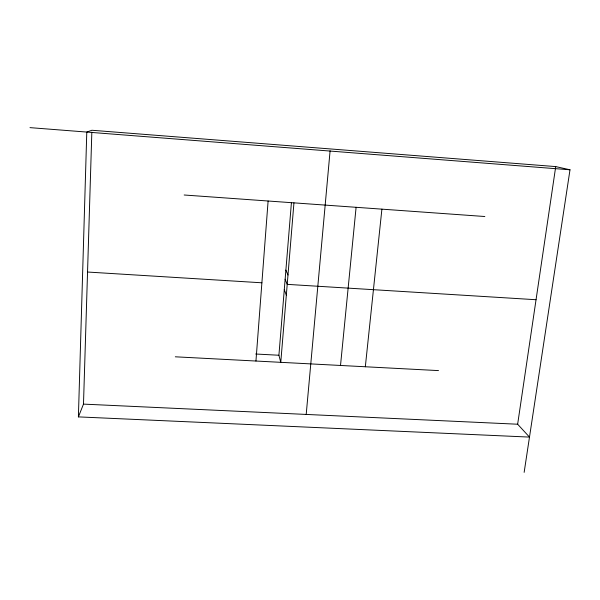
<?xml version="1.0" encoding="UTF-8"?>
<svg xmlns="http://www.w3.org/2000/svg" width="600" height="600" viewBox="0 0 600 600"><rect width="100%" height="100%" fill="white"/><g stroke="black" fill="none" stroke-linecap="round" stroke-linejoin="round"><path stroke-width="0.9" d="M78.398 416.888L83.49 404.115L517.643 424.222L529.493 437.092L78.398 416.888L86.782 132.067L91.898 130.26L555.727 166.59L570 169.792L524.145 472.365M83.49 404.115L91.838 132.12M255.945 361.035L268.11 201.007M293.947 202.86L280.77 362.332L278.91 355.245L291.428 202.553M306.202 414.428L330.097 150.773M340.515 365.46L356.1 207.308M365.325 366.765L381.9 209.153M517.643 424.222L555.727 166.59M255.653 354.007L278.91 355.245M175.32 356.805L438.51 370.597M87.54 272.032L261.892 282.795M536.048 299.722L287.212 284.362L285.142 279.188M184.163 195L484.845 216.517M30 127.635L570 169.792M285.885 270.082L287.985 275.017M284.28 289.657L286.32 295.103"/></g></svg>
